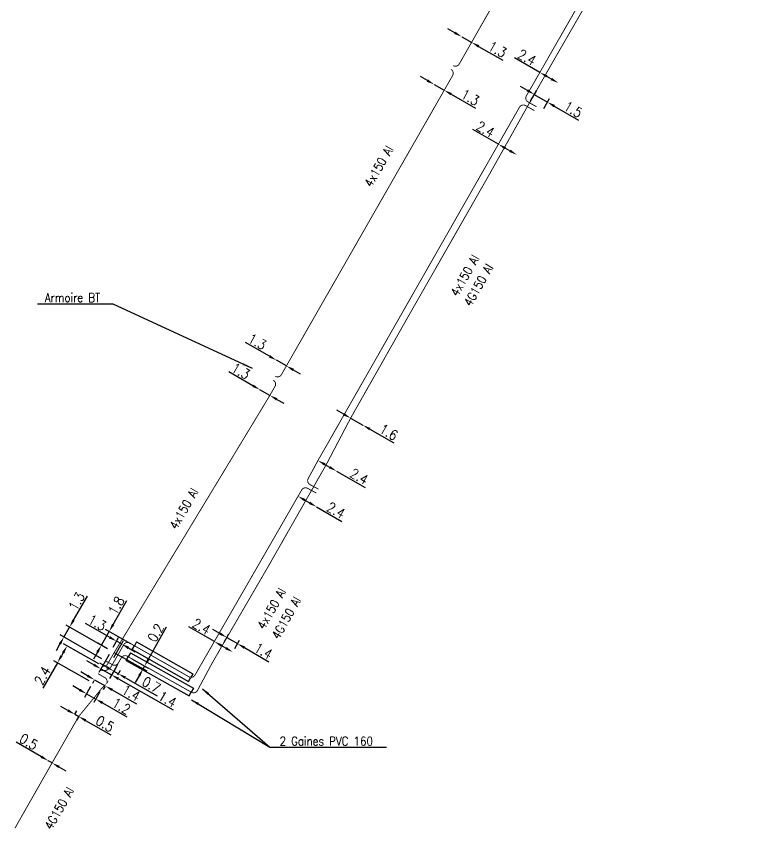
# Model space of a CAD drawing. Header units: millimetres. Extents: x 184011 to 185000, y 128010 to 128993.
# Drawn here: x 184451.2 to 184534, y 128107.2 to 128199 of the extents above; entities that cross this region are included whole.
import ezdxf

# ---------------------------------------------------------------- set-up
doc = ezdxf.new("R2010")
doc.units = ezdxf.units.MM
doc.header["$PDMODE"] = 34
doc.linetypes.add('B_ST_Al', pattern=[2000, 1000, 1000])
doc.layers.get('DEFPOINTS').update_dxf_attribs({"linetype": 'CONTINUOUS'})
doc.layers.add('B_110', color=1, linetype='CONTINUOUS')
doc.layers.add('B_400', color=7, linetype='CONTINUOUS')
doc.styles.get("Standard").update_dxf_attribs({"font": 'romans.shx', "width": 0.85})
doc.dimstyles.get("Standard").update_dxf_attribs({"dimtxt": 1.5, "dimasz": 1.2, "dimexe": 0.625, "dimexo": 0.625, "dimgap": 0.25, "dimtad": 1, "dimdec": 1, "dimzin": 0, "dimdsep": 46, "dimtxsty": 'Standard', "dimcen": -0.5, "dimadec": 0, "dimazin": 0, "dimtfac": 1, "dimtdec": 1, "dimtmove": 0, "dimatfit": 3, "dimfxl": 0, "dimtolj": 1, "dimtzin": 0, "dimarcsym": 0})

# ---------------------------------------------------------------- blocks, each defined once
blk = doc.blocks.new('*D60')
at = {"layer": 'B_110', "color": 0, "linetype": 'Continuous', "lineweight": -2, "transparency": 16777216}
for p, q in [((184510.394, 128192.696), (184507.509, 128194.346)), ((184511.696, 128191.951), (184511.175, 128192.249))]:
    blk.add_line(p, q, dxfattribs=at)
at = {"layer": 'B_110', "color": 0, "linetype": 'Continuous', "transparency": 16777216}
for points in [[(184511.25, 128192.379), (184511.101, 128192.119), (184510.394, 128192.696)], [(184511.771, 128192.081), (184511.622, 128191.821), (184512.477, 128191.504)]]:
    blk.add_solid(points, dxfattribs=at)
at = {"layer": 'DEFPOINTS', "color": 0, "linetype": 'Continuous', "transparency": 16777216}
for p in [(184510.394, 128192.696), (184510.394, 128192.696), (184512.477, 128191.504)]:
    blk.add_point(p, dxfattribs=at)
at = {"layer": 'B_110', "color": 0, "linetype": 'Continuous', "transparency": 16777216, "insert": (184508.933, 128194.395), "char_height": 1.125, "attachment_point": 5, "rotation": 330.2292}
blk.add_mtext('\\A1;2.4', dxfattribs=at)
blk = doc.blocks.new('*D61')
at = {"layer": 'B_110', "color": 0, "linetype": 'Continuous', "lineweight": -2, "transparency": 16777216}
for p, q in [((184505.699, 128184.579), (184502.813, 128186.228)), ((184507.001, 128183.835), (184506.48, 128184.133))]:
    blk.add_line(p, q, dxfattribs=at)
at = {"layer": 'B_110', "color": 0, "linetype": 'Continuous', "transparency": 16777216}
for points in [[(184506.555, 128184.263), (184506.406, 128184.003), (184505.699, 128184.579)], [(184507.076, 128183.965), (184506.927, 128183.705), (184507.783, 128183.389)]]:
    blk.add_solid(points, dxfattribs=at)
at = {"layer": 'DEFPOINTS', "color": 0, "linetype": 'Continuous', "transparency": 16777216}
for p in [(184505.699, 128184.579), (184505.699, 128184.579), (184507.783, 128183.389)]:
    blk.add_point(p, dxfattribs=at)
at = {"layer": 'B_110', "color": 0, "linetype": 'Continuous', "transparency": 16777216, "insert": (184504.237, 128186.278), "char_height": 1.125, "attachment_point": 5, "rotation": 330.26148}
blk.add_mtext('\\A1;2.4', dxfattribs=at)
blk = doc.blocks.new('*D62')
at = {"layer": 'B_110', "color": 0, "linetype": 'Continuous', "lineweight": -2, "transparency": 16777216}
for p, q in [((184486.079, 128148.364), (184486.6, 128148.066)), ((184487.381, 128147.62), (184490.638, 128145.759))]:
    blk.add_line(p, q, dxfattribs=at)
at = {"layer": 'B_110', "color": 0, "linetype": 'Continuous', "transparency": 16777216}
for points in [[(184486.153, 128148.494), (184486.004, 128148.234), (184485.297, 128148.81)], [(184486.674, 128148.196), (184486.525, 128147.936), (184487.381, 128147.62)]]:
    blk.add_solid(points, dxfattribs=at)
at = {"layer": 'DEFPOINTS', "color": 0, "linetype": 'Continuous', "transparency": 16777216}
for p in [(184485.297, 128148.81), (184485.297, 128148.81), (184487.381, 128147.62)]:
    blk.add_point(p, dxfattribs=at)
at = {"layer": 'B_110', "color": 0, "linetype": 'Continuous', "transparency": 16777216, "insert": (184489.958, 128147.012), "char_height": 1.125, "attachment_point": 5, "rotation": 330.26148}
blk.add_mtext('\\A1;2.4', dxfattribs=at)
blk = doc.blocks.new('*D63')
at = {"layer": 'B_110', "color": 0, "linetype": 'Continuous', "lineweight": -2, "transparency": 16777216}
for p, q in [((184483.825, 128144.324), (184484.346, 128144.026)), ((184485.128, 128143.58), (184488.014, 128141.931))]:
    blk.add_line(p, q, dxfattribs=at)
at = {"layer": 'B_110', "color": 0, "linetype": 'Continuous', "transparency": 16777216}
for points in [[(184483.9, 128144.454), (184483.751, 128144.194), (184483.044, 128144.77)], [(184484.421, 128144.156), (184484.272, 128143.896), (184485.128, 128143.58)]]:
    blk.add_solid(points, dxfattribs=at)
at = {"layer": 'DEFPOINTS', "color": 0, "linetype": 'Continuous', "transparency": 16777216}
for p in [(184483.044, 128144.77), (184483.044, 128144.77), (184485.128, 128143.58)]:
    blk.add_point(p, dxfattribs=at)
at = {"layer": 'B_110', "color": 0, "linetype": 'Continuous', "transparency": 16777216, "insert": (184487.334, 128143.183), "char_height": 1.125, "attachment_point": 5, "rotation": 330.26148}
blk.add_mtext('\\A1;2.4', dxfattribs=at)
blk = doc.blocks.new('*D64')
at = {"layer": 'B_110', "color": 0, "linetype": 'Continuous', "lineweight": -2, "transparency": 16777216}
for p, q in [((184473.58, 128128.346), (184470.693, 128129.995)), ((184474.882, 128127.602), (184474.361, 128127.899))]:
    blk.add_line(p, q, dxfattribs=at)
at = {"layer": 'B_110', "color": 0, "linetype": 'Continuous', "transparency": 16777216}
for points in [[(184474.435, 128128.03), (184474.287, 128127.769), (184473.58, 128128.346)], [(184474.956, 128127.732), (184474.808, 128127.471), (184475.663, 128127.155)]]:
    blk.add_solid(points, dxfattribs=at)
at = {"layer": 'DEFPOINTS', "color": 0, "linetype": 'Continuous', "transparency": 16777216}
for p in [(184473.58, 128128.346), (184473.58, 128128.346), (184475.663, 128127.155)]:
    blk.add_point(p, dxfattribs=at)
at = {"layer": 'B_110', "color": 0, "linetype": 'Continuous', "transparency": 16777216, "insert": (184472.118, 128130.045), "char_height": 1.125, "attachment_point": 5, "rotation": 330.26148}
blk.add_mtext('\\A1;2.4', dxfattribs=at)
blk = doc.blocks.new('*D78')
at = {"layer": 'B_110', "color": 0, "linetype": 'Continuous', "lineweight": -2, "transparency": 16777216}
for p, q in [((184500.774, 128197.179), (184499.992, 128197.624)), ((184501.556, 128196.733), (184502.685, 128196.089)), ((184503.467, 128195.643), (184506.197, 128194.087))]:
    blk.add_line(p, q, dxfattribs=at)
at = {"layer": 'B_110', "color": 0, "linetype": 'Continuous', "transparency": 16777216}
for points in [[(184500.848, 128197.309), (184500.7, 128197.048), (184501.556, 128196.733)], [(184503.541, 128195.774), (184503.393, 128195.513), (184502.685, 128196.089)]]:
    blk.add_solid(points, dxfattribs=at)
at = {"layer": 'DEFPOINTS', "color": 0, "linetype": 'Continuous', "transparency": 16777216}
for p in [(184501.556, 128196.733), (184502.685, 128196.089), (184502.685, 128196.089)]:
    blk.add_point(p, dxfattribs=at)
at = {"layer": 'B_110', "color": 0, "linetype": 'Continuous', "transparency": 16777216, "insert": (184505.594, 128195.294), "char_height": 1.125, "attachment_point": 5, "rotation": 330.31145}
blk.add_mtext('\\A1;1.3', dxfattribs=at)
blk = doc.blocks.new('*D79')
at = {"layer": 'B_110', "color": 0, "linetype": 'Continuous', "lineweight": -2, "transparency": 16777216}
for p, q in [((184497.666, 128191.776), (184496.885, 128192.221)), ((184498.448, 128191.33), (184499.578, 128190.686)), ((184500.359, 128190.24), (184503.121, 128188.666))]:
    blk.add_line(p, q, dxfattribs=at)
at = {"layer": 'B_110', "color": 0, "linetype": 'Continuous', "transparency": 16777216}
for points in [[(184497.741, 128191.906), (184497.592, 128191.645), (184498.448, 128191.33)], [(184500.434, 128190.371), (184500.285, 128190.11), (184499.578, 128190.686)]]:
    blk.add_solid(points, dxfattribs=at)
at = {"layer": 'DEFPOINTS', "color": 0, "linetype": 'Continuous', "transparency": 16777216}
for p in [(184498.448, 128191.33), (184499.578, 128190.686), (184499.578, 128190.686)]:
    blk.add_point(p, dxfattribs=at)
at = {"layer": 'B_110', "color": 0, "linetype": 'Continuous', "transparency": 16777216, "insert": (184502.519, 128189.873), "char_height": 1.125, "attachment_point": 5, "rotation": 330.31145}
blk.add_mtext('\\A1;1.3', dxfattribs=at)
blk = doc.blocks.new('*D80')
at = {"layer": 'B_110', "color": 0, "linetype": 'Continuous', "lineweight": -2, "transparency": 16777216}
for p, q in [((184479.815, 128160.599), (184477.088, 128162.158)), ((184480.829, 128160.559), (184480.829, 128160.559)), ((184481.725, 128159.507), (184480.597, 128160.152)), ((184481.958, 128159.914), (184481.958, 128159.914)), ((184482.507, 128159.06), (184483.288, 128158.614))]:
    blk.add_line(p, q, dxfattribs=at)
at = {"layer": 'B_110', "color": 0, "linetype": 'Continuous', "transparency": 16777216}
for points in [[(184479.89, 128160.729), (184479.741, 128160.469), (184480.597, 128160.152)], [(184482.581, 128159.191), (184482.432, 128158.93), (184481.725, 128159.507)]]:
    blk.add_solid(points, dxfattribs=at)
at = {"layer": 'DEFPOINTS', "color": 0, "linetype": 'Continuous', "transparency": 16777216}
for p in [(184480.597, 128160.152), (184481.725, 128159.507), (184481.725, 128159.507)]:
    blk.add_point(p, dxfattribs=at)
at = {"layer": 'B_110', "color": 0, "linetype": 'Continuous', "transparency": 16777216, "insert": (184478.433, 128162.253), "char_height": 1.125, "attachment_point": 5, "rotation": 330.24355}
blk.add_mtext('\\A1;1.3', dxfattribs=at)
blk = doc.blocks.new('*D81')
at = {"layer": 'B_110', "color": 0, "linetype": 'Continuous', "lineweight": -2, "transparency": 16777216}
for p, q in [((184477.949, 128157.269), (184475.222, 128158.828)), ((184479.859, 128156.177), (184478.731, 128156.822)), ((184480.641, 128155.73), (184481.422, 128155.283))]:
    blk.add_line(p, q, dxfattribs=at)
at = {"layer": 'B_110', "color": 0, "linetype": 'Continuous', "transparency": 16777216}
for points in [[(184478.024, 128157.399), (184477.875, 128157.139), (184478.731, 128156.822)], [(184480.715, 128155.86), (184480.566, 128155.6), (184479.859, 128156.177)]]:
    blk.add_solid(points, dxfattribs=at)
at = {"layer": 'DEFPOINTS', "color": 0, "linetype": 'Continuous', "transparency": 16777216}
for p in [(184478.731, 128156.822), (184479.859, 128156.177), (184479.859, 128156.177)]:
    blk.add_point(p, dxfattribs=at)
at = {"layer": 'B_110', "color": 0, "linetype": 'Continuous', "transparency": 16777216, "insert": (184476.567, 128158.923), "char_height": 1.125, "attachment_point": 5, "rotation": 330.24355}
blk.add_mtext('\\A1;1.3', dxfattribs=at)
blk = doc.blocks.new('*D82')
at = {"layer": 'B_110', "color": 0, "linetype": 'Continuous', "lineweight": -2, "transparency": 16777216}
for p, q in [((184460.508, 128125.81), (184456.521, 128128.085)), ((184456.482, 128127.071), (184456.283, 128126.724)), ((184455.837, 128125.942), (184454.19, 128123.055)), ((184459.417, 128123.899), (184455.43, 128126.175))]:
    blk.add_line(p, q, dxfattribs=at)
at = {"layer": 'B_110', "color": 0, "linetype": 'Continuous', "transparency": 16777216}
for points in [[(184456.351, 128127.146), (184456.612, 128126.997), (184456.928, 128127.853)], [(184456.153, 128126.798), (184456.414, 128126.65), (184455.837, 128125.942)]]:
    blk.add_solid(points, dxfattribs=at)
at = {"layer": 'DEFPOINTS', "color": 0, "linetype": 'Continuous', "transparency": 16777216}
for p in [(184456.928, 128127.853), (184460.915, 128125.578), (184459.824, 128123.667)]:
    blk.add_point(p, dxfattribs=at)
at = {"layer": 'B_110', "color": 0, "linetype": 'Continuous', "transparency": 16777216, "insert": (184454.139, 128124.48), "char_height": 1.125, "attachment_point": 5, "rotation": 60.289}
blk.add_mtext('\\A1;2.4', dxfattribs=at)
blk = doc.blocks.new('*D126')
at = {"layer": 'B_110', "color": 0, "linetype": 'Continuous', "lineweight": -2, "transparency": 16777216}
for p, q in [((184454.017, 128115.318), (184451.179, 128116.959)), ((184455.229, 128114.618), (184454.796, 128114.868)), ((184456.008, 128114.167), (184456.787, 128113.717))]:
    blk.add_line(p, q, dxfattribs=at)
at = {"layer": 'B_110', "color": 0, "linetype": 'Continuous', "transparency": 16777216}
for points in [[(184454.092, 128115.448), (184453.942, 128115.188), (184454.796, 128114.868)], [(184456.083, 128114.297), (184455.933, 128114.037), (184455.229, 128114.618)]]:
    blk.add_solid(points, dxfattribs=at)
at = {"layer": 'DEFPOINTS', "color": 0, "linetype": 'Continuous', "transparency": 16777216}
for p in [(184454.796, 128114.868), (184454.796, 128114.868), (184455.229, 128114.618)]:
    blk.add_point(p, dxfattribs=at)
at = {"layer": 'B_110', "color": 0, "linetype": 'Continuous', "transparency": 16777216, "insert": (184452.584, 128117.013), "char_height": 1.125, "attachment_point": 5, "rotation": 329.96437}
blk.add_mtext('\\A1;0.5', dxfattribs=at)
blk = doc.blocks.new('*D127')
at = {"layer": 'B_110', "color": 0, "linetype": 'Continuous', "lineweight": -2, "transparency": 16777216}
for p, q in [((184457.019, 128120.56), (184456.237, 128121.006)), ((184457.802, 128120.115), (184458.034, 128120.522)), ((184457.802, 128120.115), (184458.236, 128119.867)), ((184458.236, 128119.867), (184458.004, 128119.46)), ((184459.018, 128119.422), (184461.867, 128117.799))]:
    blk.add_line(p, q, dxfattribs=at)
at = {"layer": 'B_110', "color": 0, "linetype": 'Continuous', "transparency": 16777216}
for points in [[(184457.094, 128120.691), (184456.945, 128120.43), (184457.802, 128120.115)], [(184459.092, 128119.552), (184458.944, 128119.291), (184458.236, 128119.867)]]:
    blk.add_solid(points, dxfattribs=at)
at = {"layer": 'DEFPOINTS', "color": 0, "linetype": 'Continuous', "transparency": 16777216}
for p in [(184457.802, 128120.115), (184457.802, 128120.115), (184458.236, 128119.867)]:
    blk.add_point(p, dxfattribs=at)
at = {"layer": 'B_110', "color": 0, "linetype": 'Continuous', "transparency": 16777216, "insert": (184461.205, 128119.039), "char_height": 1.125, "attachment_point": 5, "rotation": 330.33219}
blk.add_mtext('\\A1;0.5', dxfattribs=at)
blk = doc.blocks.new('*D128')
at = {"layer": 'B_110', "color": 0, "linetype": 'Continuous', "lineweight": -2, "transparency": 16777216}
for p, q in [((184458.341, 128122.882), (184457.559, 128123.328)), ((184459.592, 128123.26), (184458.89, 128122.029)), ((184460.635, 128122.665), (184459.933, 128121.435)), ((184459.123, 128122.437), (184460.165, 128121.842)), ((184460.947, 128121.396), (184463.676, 128119.84))]:
    blk.add_line(p, q, dxfattribs=at)
at = {"layer": 'B_110', "color": 0, "linetype": 'Continuous', "transparency": 16777216}
for points in [[(184458.415, 128123.013), (184458.267, 128122.752), (184459.123, 128122.437)], [(184461.021, 128121.527), (184460.872, 128121.266), (184460.165, 128121.842)]]:
    blk.add_solid(points, dxfattribs=at)
at = {"layer": 'DEFPOINTS', "color": 0, "linetype": 'Continuous', "transparency": 16777216}
for p in [(184459.824, 128123.667), (184460.867, 128123.073), (184459.123, 128122.437)]:
    blk.add_point(p, dxfattribs=at)
at = {"layer": 'B_110', "color": 0, "linetype": 'Continuous', "transparency": 16777216, "insert": (184463.074, 128121.046), "char_height": 1.125, "attachment_point": 5, "rotation": 330.30256}
blk.add_mtext('\\A1;1.2', dxfattribs=at)
blk = doc.blocks.new('*D129')
at = {"layer": 'B_110', "color": 0, "linetype": 'Continuous', "lineweight": -2, "transparency": 16777216}
for p, q in [((184459.244, 128124.467), (184458.463, 128124.913)), ((184459.968, 128123.919), (184459.794, 128123.614)), ((184460.026, 128124.021), (184461.242, 128123.327)), ((184461.184, 128123.226), (184461.01, 128122.92)), ((184462.024, 128122.881), (184464.793, 128121.302))]:
    blk.add_line(p, q, dxfattribs=at)
at = {"layer": 'B_110', "color": 0, "linetype": 'Continuous', "transparency": 16777216}
for points in [[(184459.319, 128124.597), (184459.17, 128124.336), (184460.026, 128124.021)], [(184462.098, 128123.012), (184461.95, 128122.751), (184461.242, 128123.327)]]:
    blk.add_solid(points, dxfattribs=at)
at = {"layer": 'DEFPOINTS', "color": 0, "linetype": 'Continuous', "transparency": 16777216}
for p in [(184460.026, 128124.021), (184460.201, 128124.327), (184461.417, 128123.633)]:
    blk.add_point(p, dxfattribs=at)
at = {"layer": 'B_110', "color": 0, "linetype": 'Continuous', "transparency": 16777216, "insert": (184464.171, 128122.52), "char_height": 1.125, "attachment_point": 5, "rotation": 330.30256}
blk.add_mtext('\\A1;1.4', dxfattribs=at)
blk = doc.blocks.new('*D147')
at = {"layer": 'B_110', "color": 0, "linetype": 'Continuous', "lineweight": -2, "transparency": 16777216}
for p, q in [((184474.202, 128129.254), (184473.422, 128129.703)), ((184474.676, 128128.258), (184475.211, 128129.214)), ((184474.982, 128128.805), (184476.196, 128128.107)), ((184475.892, 128127.564), (184476.425, 128128.516)), ((184476.976, 128127.658), (184479.75, 128126.061))]:
    blk.add_line(p, q, dxfattribs=at)
at = {"layer": 'B_110', "color": 0, "linetype": 'Continuous', "transparency": 16777216}
for points in [[(184474.277, 128129.384), (184474.127, 128129.124), (184474.982, 128128.805)], [(184477.051, 128127.788), (184476.901, 128127.528), (184476.196, 128128.107)]]:
    blk.add_solid(points, dxfattribs=at)
at = {"layer": 'DEFPOINTS', "color": 0, "linetype": 'Continuous', "transparency": 16777216}
for p in [(184476.196, 128128.107), (184474.447, 128127.848), (184475.663, 128127.155)]:
    blk.add_point(p, dxfattribs=at)
at = {"layer": 'B_110', "color": 0, "linetype": 'Continuous', "transparency": 16777216, "insert": (184479.133, 128127.282), "char_height": 1.125, "attachment_point": 5, "rotation": 330.08291}
blk.add_mtext('\\A1;1.4', dxfattribs=at)
blk = doc.blocks.new('*D148')
at = {"layer": 'B_110', "color": 0, "linetype": 'Continuous', "lineweight": -2, "transparency": 16777216}
for p, q in [((184488.207, 128154.048), (184487.425, 128154.493)), ((184488.989, 128153.603), (184490.38, 128152.812)), ((184491.162, 128152.367), (184493.893, 128150.813))]:
    blk.add_line(p, q, dxfattribs=at)
at = {"layer": 'B_110', "color": 0, "linetype": 'Continuous', "transparency": 16777216}
for points in [[(184488.281, 128154.179), (184488.133, 128153.918), (184488.989, 128153.603)], [(184491.236, 128152.497), (184491.088, 128152.237), (184490.38, 128152.812)]]:
    blk.add_solid(points, dxfattribs=at)
at = {"layer": 'DEFPOINTS', "color": 0, "linetype": 'Continuous', "transparency": 16777216}
for p in [(184488.989, 128153.603), (184490.38, 128152.812), (184490.38, 128152.812)]:
    blk.add_point(p, dxfattribs=at)
at = {"layer": 'B_110', "color": 0, "linetype": 'Continuous', "transparency": 16777216, "insert": (184493.29, 128152.02), "char_height": 1.125, "attachment_point": 5, "rotation": 330.36544}
blk.add_mtext('\\A1;1.6', dxfattribs=at)
blk = doc.blocks.new('*D153')
at = {"layer": 'B_110', "color": 0, "linetype": 'Continuous', "lineweight": -2, "transparency": 16777216}
for p, q in [((184461.421, 128125.448), (184460.639, 128125.894)), ((184462.629, 128125.751), (184461.971, 128124.595)), ((184462.203, 128125.003), (184462.735, 128124.699)), ((184462.667, 128124.579), (184462.967, 128125.107)), ((184463.517, 128124.254), (184467.111, 128122.207))]:
    blk.add_line(p, q, dxfattribs=at)
at = {"layer": 'B_110', "color": 0, "linetype": 'Continuous', "transparency": 16777216}
for points in [[(184461.495, 128125.578), (184461.347, 128125.318), (184462.203, 128125.003)], [(184463.592, 128124.384), (184463.443, 128124.123), (184462.735, 128124.699)]]:
    blk.add_solid(points, dxfattribs=at)
at = {"layer": 'DEFPOINTS', "color": 0, "linetype": 'Continuous', "transparency": 16777216}
for p in [(184462.629, 128125.751), (184462.667, 128124.579), (184462.735, 128124.699)]:
    blk.add_point(p, dxfattribs=at)
at = {"layer": 'B_110', "color": 0, "linetype": 'Continuous', "transparency": 16777216, "insert": (184466.449, 128123.447), "char_height": 1.125, "attachment_point": 5, "rotation": 330.33219}
blk.add_mtext('\\A1;0.7', dxfattribs=at)
blk = doc.blocks.new('*D154')
at = {"layer": 'B_110', "color": 0, "linetype": 'Continuous', "lineweight": -2, "transparency": 16777216}
for p, q in [((184508.985, 128190.664), (184508.208, 128191.118)), ((184509.334, 128189.457), (184509.994, 128190.617)), ((184509.762, 128190.209), (184511.246, 128189.341)), ((184510.826, 128188.603), (184511.477, 128189.749)), ((184512.022, 128188.887), (184514.748, 128187.292))]:
    blk.add_line(p, q, dxfattribs=at)
at = {"layer": 'B_110', "color": 0, "linetype": 'Continuous', "transparency": 16777216}
for points in [[(184509.061, 128190.793), (184508.909, 128190.534), (184509.762, 128190.209)], [(184512.098, 128189.016), (184511.947, 128188.757), (184511.246, 128189.341)]]:
    blk.add_solid(points, dxfattribs=at)
at = {"layer": 'DEFPOINTS', "color": 0, "linetype": 'Continuous', "transparency": 16777216}
for p in [(184509.102, 128189.049), (184511.246, 128189.341), (184510.594, 128188.196)]:
    blk.add_point(p, dxfattribs=at)
at = {"layer": 'B_110', "color": 0, "linetype": 'Continuous', "transparency": 16777216, "insert": (184514.159, 128188.505), "char_height": 1.125, "attachment_point": 5, "rotation": 329.66651}
blk.add_mtext('\\A1;1.5', dxfattribs=at)
blk = doc.blocks.new('*D155')
at = {"layer": 'B_110', "color": 0, "linetype": 'Continuous', "lineweight": -2, "transparency": 16777216}
for p, q in [((184466.142, 128126.365), (184468.187, 128130.005)), ((184462.305, 128127.075), (184465.933, 128125.037)), ((184464.245, 128126.398), (184466.109, 128125.351)), ((184465.525, 128125.267), (184465.701, 128125.58)), ((184465.084, 128124.482), (184464.643, 128123.697))]:
    blk.add_line(p, q, dxfattribs=at)
at = {"layer": 'B_110', "color": 0, "linetype": 'Continuous', "transparency": 16777216}
for points in [[(184466.011, 128126.438), (184466.272, 128126.291), (184465.701, 128125.58)], [(184464.953, 128124.555), (184465.214, 128124.408), (184465.525, 128125.267)]]:
    blk.add_solid(points, dxfattribs=at)
at = {"layer": 'DEFPOINTS', "color": 0, "linetype": 'Continuous', "transparency": 16777216}
for p in [(184461.897, 128127.305), (184463.836, 128126.628), (184465.525, 128125.267)]:
    blk.add_point(p, dxfattribs=at)
at = {"layer": 'B_110', "color": 0, "linetype": 'Continuous', "transparency": 16777216, "insert": (184466.95, 128129.335), "char_height": 1.125, "attachment_point": 5, "rotation": 60.67166}
blk.add_mtext('\\A1;0.2', dxfattribs=at)
blk = doc.blocks.new('*D156')
at = {"layer": 'B_110', "color": 0, "linetype": 'Continuous', "lineweight": -2, "transparency": 16777216}
for p, q in [((184461.669, 128126.895), (184460.507, 128124.858)), ((184459.957, 128125.711), (184459.176, 128126.156)), ((184462.397, 128125.344), (184461.724, 128124.164)), ((184460.739, 128125.265), (184461.956, 128124.571)), ((184462.738, 128124.125), (184468.906, 128120.608))]:
    blk.add_line(p, q, dxfattribs=at)
at = {"layer": 'B_110', "color": 0, "linetype": 'Continuous', "transparency": 16777216}
for points in [[(184460.032, 128125.841), (184459.883, 128125.58), (184460.739, 128125.265)], [(184462.812, 128124.255), (184462.664, 128123.995), (184461.956, 128124.571)]]:
    blk.add_solid(points, dxfattribs=at)
at = {"layer": 'DEFPOINTS', "color": 0, "linetype": 'Continuous', "transparency": 16777216}
for p in [(184461.901, 128127.302), (184462.629, 128125.751), (184460.739, 128125.265)]:
    blk.add_point(p, dxfattribs=at)
at = {"layer": 'B_110', "color": 0, "linetype": 'Continuous', "transparency": 16777216, "insert": (184468.284, 128121.826), "char_height": 1.125, "attachment_point": 5, "rotation": 330.30718}
blk.add_mtext('\\A1;1.4', dxfattribs=at)
blk = doc.blocks.new('*D157')
at = {"layer": 'B_110', "color": 0, "linetype": 'Continuous', "lineweight": -2, "transparency": 16777216}
for p, q in [((184461.729, 128128.828), (184458.992, 128130.372)), ((184462.131, 128127.711), (184462.743, 128128.795)), ((184462.208, 128126.531), (184463.306, 128128.477)), ((184463.075, 128128.069), (184462.513, 128128.386)), ((184463.859, 128127.627), (184464.643, 128127.185))]:
    blk.add_line(p, q, dxfattribs=at)
at = {"layer": 'B_110', "color": 0, "linetype": 'Continuous', "transparency": 16777216}
for points in [[(184461.802, 128128.959), (184461.655, 128128.698), (184462.513, 128128.386)], [(184463.933, 128127.757), (184463.786, 128127.496), (184463.075, 128128.069)]]:
    blk.add_solid(points, dxfattribs=at)
at = {"layer": 'DEFPOINTS', "color": 0, "linetype": 'Continuous', "transparency": 16777216}
for p in [(184462.513, 128128.386), (184461.901, 128127.302), (184461.978, 128126.123)]:
    blk.add_point(p, dxfattribs=at)
at = {"layer": 'B_110', "color": 0, "linetype": 'Continuous', "transparency": 16777216, "insert": (184460.337, 128130.475), "char_height": 1.125, "attachment_point": 5, "rotation": 330.57507}
blk.add_mtext('\\A1;1.3', dxfattribs=at)
blk = doc.blocks.new('*D158')
at = {"layer": 'B_110', "color": 0, "linetype": 'Continuous', "lineweight": -2, "transparency": 16777216}
for p, q in [((184457.658, 128130.762), (184459.216, 128133.49)), ((184456.567, 128128.851), (184457.212, 128129.98)), ((184461.494, 128127.535), (184456.805, 128130.212)), ((184460.849, 128126.406), (184456.16, 128129.084)), ((184456.121, 128128.07), (184455.675, 128127.288))]:
    blk.add_line(p, q, dxfattribs=at)
at = {"layer": 'B_110', "color": 0, "linetype": 'Continuous', "transparency": 16777216}
for points in [[(184457.528, 128130.836), (184457.788, 128130.687), (184457.212, 128129.98)], [(184455.991, 128128.144), (184456.251, 128127.995), (184456.567, 128128.851)]]:
    blk.add_solid(points, dxfattribs=at)
at = {"layer": 'DEFPOINTS', "color": 0, "linetype": 'Continuous', "transparency": 16777216}
for p in [(184457.212, 128129.98), (184461.901, 128127.302), (184461.256, 128126.173)]:
    blk.add_point(p, dxfattribs=at)
at = {"layer": 'B_110', "color": 0, "linetype": 'Continuous', "transparency": 16777216, "insert": (184458.009, 128132.888), "char_height": 1.125, "attachment_point": 5, "rotation": 60.27226}
blk.add_mtext('\\A1;1.3', dxfattribs=at)
blk = doc.blocks.new('*D159')
at = {"layer": 'B_110', "color": 0, "linetype": 'Continuous', "lineweight": -2, "transparency": 16777216}
for p, q in [((184462.138, 128130.273), (184463.693, 128133.003)), ((184460.802, 128127.928), (184461.692, 128129.491)), ((184464.135, 128128.099), (184461.285, 128129.723)), ((184461.489, 128127.537), (184460.395, 128128.16)), ((184460.357, 128127.146), (184459.911, 128126.364))]:
    blk.add_line(p, q, dxfattribs=at)
at = {"layer": 'B_110', "color": 0, "linetype": 'Continuous', "transparency": 16777216}
for points in [[(184462.007, 128130.347), (184462.268, 128130.199), (184461.692, 128129.491)], [(184460.226, 128127.221), (184460.487, 128127.072), (184460.802, 128127.928)]]:
    blk.add_solid(points, dxfattribs=at)
at = {"layer": 'DEFPOINTS', "color": 0, "linetype": 'Continuous', "transparency": 16777216}
for p in [(184460.802, 128127.928), (184461.897, 128127.305), (184464.543, 128127.867)]:
    blk.add_point(p, dxfattribs=at)
at = {"layer": 'B_110', "color": 0, "linetype": 'Continuous', "transparency": 16777216, "insert": (184462.486, 128132.4), "char_height": 1.125, "attachment_point": 5, "rotation": 60.33218}
blk.add_mtext('\\A1;1.8', dxfattribs=at)

msp = doc.modelspace()

# ---------------------------------------------------------------- linework, layer by layer
at = {"layer": 'B_110', "linetype": 'B_ST_Al', "const_width": 0.1}
for points in [[(184500.594, 128193.467, 0.41461), (184501.277, 128193.654), (184502.67, 128196.098), (184521.801, 128229.602), (184522.786, 128231.327, 0.109518), (184522.85, 128231.534), (184522.92, 128232.377, 0.02182), (184522.921, 128232.421), (184522.917, 128233.36, 0.124061), (184522.856, 128233.596), (184521.958, 128235.246), (184516.937, 128244.402), (184516.259, 128245.639, 0.411477), (184515.584, 128245.84), (184515.508, 128245.799)], [(184533.368, 128240.783), (184533.139, 128241.22, 0.415178), (184532.463, 128241.431), (184530.898, 128240.606, 0.417636), (184530.692, 128239.925), (184533.156, 128235.378), (184533.498, 128234.384), (184533.818, 128233.25), (184533.965, 128232.463), (184533.958, 128231.674), (184533.724, 128230.694), (184533.564, 128230.406), (184530.344, 128224.983, -0.255745), (184529.931, 128224.739), (184529.587, 128224.727), (184528.968, 128224.707, 0.260167), (184528.55, 128224.455), (184510.394, 128192.696), (184508.866, 128190.046, 0.415891), (184509.052, 128189.362), (184510.022, 128188.809)], [(184524.867, 128216.432), (184511.723, 128193.654), (184509.102, 128189.049), (184504.702, 128181.201), (184495.622, 128165.305), (184488.989, 128153.603), (184486.222, 128148.329), (184479.636, 128136.772), (184474.447, 128127.848), (184473.307, 128125.867), (184471.671, 128122.811, -0.420155), (184470.985, 128122.611), (184470.962, 128122.624), (184463.836, 128126.628), (184463.734, 128126.685, 0.412352), (184463.055, 128126.497), (184462.722, 128125.914, -0.414392), (184462.04, 128125.728), (184461.254, 128126.177)], [(184480.474, 128158.333), (184480.486, 128158.327, 0.409704), (184481.161, 128158.517), (184481.725, 128159.507), (184499.578, 128190.686), (184500.531, 128192.351, 0.413158), (184500.347, 128193.033), (184500.344, 128193.034)], [(184509.774, 128188.375), (184508.767, 128188.949, 0.414075), (184508.085, 128188.762), (184505.699, 128184.579), (184485.297, 128148.81), (184484.191, 128146.774, 0.413158), (184484.39, 128146.096), (184485.347, 128145.572)], [(184480.234, 128157.895), (184480.248, 128157.887, -0.418693), (184480.441, 128157.201), (184479.858, 128156.177), (184462.107, 128126.854), (184461.513, 128125.812, -0.342696), (184460.915, 128125.578), (184460.915, 128125.578)], [(184460.667, 128125.144), (184460.666, 128125.144, 0.383175), (184461.947, 128125.565), (184463.328, 128127.986, -0.414086), (184464.01, 128128.173), (184464.543, 128127.869), (184470.704, 128124.359, 0.11096), (184470.914, 128124.295, 0.288357), (184471.385, 128124.544), (184473.58, 128128.346), (184483.044, 128144.77), (184483.454, 128145.481, -0.407932), (184484.128, 128145.67), (184485.106, 128145.134)], [(184460.419, 128124.709), (184461.2, 128124.264, -0.417975), (184461.384, 128123.577), (184461.417, 128123.633), (184460.867, 128123.073), (184458.236, 128119.867), (184455.229, 128114.618), (184451.019, 128107.225)]]:
    msp.add_lwpolyline(points, format="xyb", dxfattribs=at)
at = {"layer": 'B_400', "color": 7, "linetype": 'CONTINUOUS'}
for p, q in [((184464.791, 128128.303), (184464.543, 128127.869)), ((184464.791, 128128.303), (184471.137, 128124.688)), ((184464.296, 128127.434), (184464.543, 128127.869)), ((184464.296, 128127.434), (184470.642, 128123.819)), ((184463.59, 128126.193), (184463.835, 128126.629)), ((184464.08, 128127.064), (184463.835, 128126.629)), ((184464.08, 128127.064), (184471.207, 128123.06)), ((184463.59, 128126.193), (184470.717, 128122.188)), ((184471.137, 128124.688), (184470.89, 128124.253)), ((184470.642, 128123.819), (184470.89, 128124.253)), ((184470.717, 128122.188), (184470.962, 128122.624)), ((184471.207, 128123.06), (184470.962, 128122.624))]:
    msp.add_line(p, q, dxfattribs=at)

# ---------------------------------------------------------------- texts
at = {"layer": 'B_110', "linetype": 'Continuous', "width": 0.85}
for s, p in [('4x150 Al', (184491.361, 128179.638)), ('4x150 Al', (184501.101, 128167.293)), ('4G150 Al', (184502.597, 128166.141)), ('4x150 Al', (184469.316, 128140.931)), ('4x150 Al', (184479.241, 128129.63)), ('4G150 Al', (184480.868, 128128.521)), ('4G150 Al', (184455.187, 128106.983))]:
    msp.add_text(s, height=1, rotation=60.29218, dxfattribs=at).set_placement(p)
at = {"layer": 'B_110', "linetype": 'Continuous', "insert": (184460.671, 128166.736), "char_height": 1, "attachment_point": 9}
msp.add_mtext('Armoire BT', dxfattribs=at)
at = {"layer": 'B_400', "insert": (184480.951, 128116.583), "char_height": 1, "attachment_point": 7}
msp.add_mtext('2 Gaines PVC 160', dxfattribs=at)

# ---------------------------------------------------------------- dimensions: what is measured, and where the dimension line sits
at = {"layer": 'B_110', "linetype": 'Continuous'}
for base, p1, p2, angle, override, picture, middle, dimtype in [((184502.685, 128196.089), (184501.556, 128196.733), (184502.685, 128196.089), 330.31145, {"dimscale": 0.75}, '*D78', (184505.223, 128194.642), 161), ((184510.394, 128192.696), (184512.477, 128191.504), (184510.394, 128192.696), 150.2292, {"dimscale": 0.75}, '*D60', (184508.561, 128193.744), 161), ((184499.578, 128190.686), (184498.448, 128191.33), (184499.578, 128190.686), 330.31145, {"dimscale": 0.75}, '*D79', (184502.147, 128189.221), 161), ((184505.699, 128184.579), (184507.783, 128183.389), (184505.699, 128184.579), 150.26148, {"dimscale": 0.75}, '*D61', (184503.865, 128185.627), 161), ((184481.725, 128159.507), (184480.597, 128160.152), (184481.725, 128159.507), 330.24355, {"dimscale": 0.75}, '*D80', (184478.061, 128161.602), 161), ((184479.859, 128156.177), (184478.731, 128156.822), (184479.859, 128156.177), 330.24355, {"dimscale": 0.75}, '*D81', (184476.195, 128158.272), 161), ((184490.38, 128152.812), (184488.989, 128153.603), (184490.38, 128152.812), 150.36544, {"dimscale": 0.75}, '*D148', (184492.919, 128151.368), 160), ((184485.297, 128148.81), (184487.381, 128147.62), (184485.297, 128148.81), 150.26148, {"dimscale": 0.75}, '*D62', (184489.586, 128146.36), 161), ((184483.044, 128144.77), (184485.128, 128143.58), (184483.044, 128144.77), 150.26148, {"dimscale": 0.75}, '*D63', (184486.962, 128142.532), 161), ((184457.212, 128129.98), (184461.256, 128126.173), (184461.901, 128127.302), 240.27226, {"dimscale": 0.75}, '*D158', (184458.66, 128132.517), 160), ((184460.802, 128127.928), (184464.543, 128127.867), (184461.897, 128127.305), 60.33218, {"dimscale": 0.75}, '*D159', (184463.138, 128132.029), 160), ((184473.58, 128128.346), (184475.663, 128127.155), (184473.58, 128128.346), 150.26148, {"dimscale": 0.75}, '*D64', (184471.746, 128129.393), 161), ((184476.196, 128128.107), (184474.447, 128127.848), (184475.663, 128127.155), 150.08291, {"dimscale": 0.75}, '*D147', (184478.759, 128126.632), 160), ((184460.739, 128125.265), (184462.629, 128125.751), (184461.901, 128127.302), 330.30718, {"dimscale": 0.75}, '*D156', (184467.912, 128121.175), 160), ((184460.026, 128124.021), (184461.417, 128123.633), (184460.201, 128124.327), 330.30256, {"dimscale": 0.75}, '*D129', (184463.799, 128121.869), 160), ((184459.123, 128122.437), (184460.867, 128123.073), (184459.824, 128123.667), 330.30256, {"dimscale": 0.75, "dimlfac": 1}, '*D128', (184462.702, 128120.395), 160), ((184457.802, 128120.115), (184458.236, 128119.867), (184457.802, 128120.115), 330.33219, {"dimscale": 0.75, "dimexo": 0}, '*D127', (184460.833, 128118.388), 160), ((184454.796, 128114.868), (184455.229, 128114.618), (184454.796, 128114.868), 329.96437, {"dimscale": 0.75}, '*D126', (184452.208, 128116.364), 160)]:
    dim = msp.add_linear_dim(base=base, p1=p1, p2=p2, angle=angle, dimstyle='Standard', override=override, dxfattribs=at)
    dim.commit()
    dim.dimension.update_dxf_attribs({"geometry": picture, "text_midpoint": middle, "dimtype": dimtype})
for base, p1, p2, angle, text, override, picture, middle, dimtype in [((184511.246, 128189.341), (184509.102, 128189.049), (184510.594, 128188.196), 149.66651, '1.5', {"dimscale": 0.75}, '*D154', (184513.781, 128187.858), 160), ((184462.513, 128128.386), (184461.978, 128126.123), (184461.901, 128127.302), 330.57507, '1.3', {"dimscale": 0.75}, '*D157', (184459.968, 128129.821), 160), ((184465.525, 128125.267), (184463.836, 128126.628), (184461.897, 128127.305), 60.67166, '0.2', {"dimscale": 0.75}, '*D155', (184467.604, 128128.968), 160), ((184456.928, 128127.853), (184459.824, 128123.667), (184460.915, 128125.578), 60.289, '2.4', {"dimscale": 0.75}, '*D82', (184454.791, 128124.108), 161), ((184462.735, 128124.699), (184462.629, 128125.751), (184462.667, 128124.579), 150.33219, '0.7', {"dimscale": 0.75, "dimexo": 0}, '*D153', (184466.078, 128122.795), 160)]:
    dim = msp.add_linear_dim(base=base, p1=p1, p2=p2, angle=angle, text=text, dimstyle='Standard', override=override, dxfattribs=at)
    dim.commit()
    dim.dimension.update_dxf_attribs({"geometry": picture, "text_midpoint": middle, "dimtype": dimtype})

# ---------------------------------------------------------------- leaders
at = {"layer": 'B_110', "linetype": 'Continuous', "annotation_type": 0, "has_hookline": 1, "hookline_direction": 1, "text_width": 7.083}
msp.add_leader([(184477.904, 128159.211), (184462.121, 128166.486), (184460.921, 128166.486)], dimstyle='Standard', dxfattribs=at)
at = {"layer": 'B_400'}
msp.add_leader([(184472.229, 128123.003), (184479.864, 128116.396)], dimstyle='Standard', override={"dimscale": 0.75, "dimgap": 0.25, "dimtad": 0}, dxfattribs=at)
at = {"layer": 'B_400', "annotation_type": 0, "has_hookline": 1, "hookline_direction": 0, "text_width": 12.102}
msp.add_leader([(184470.996, 128121.746), (184479.864, 128116.396), (184480.764, 128116.396)], dimstyle='Standard', override={"dimscale": 0.75}, dxfattribs=at)

doc.saveas('drawing.dxf')
